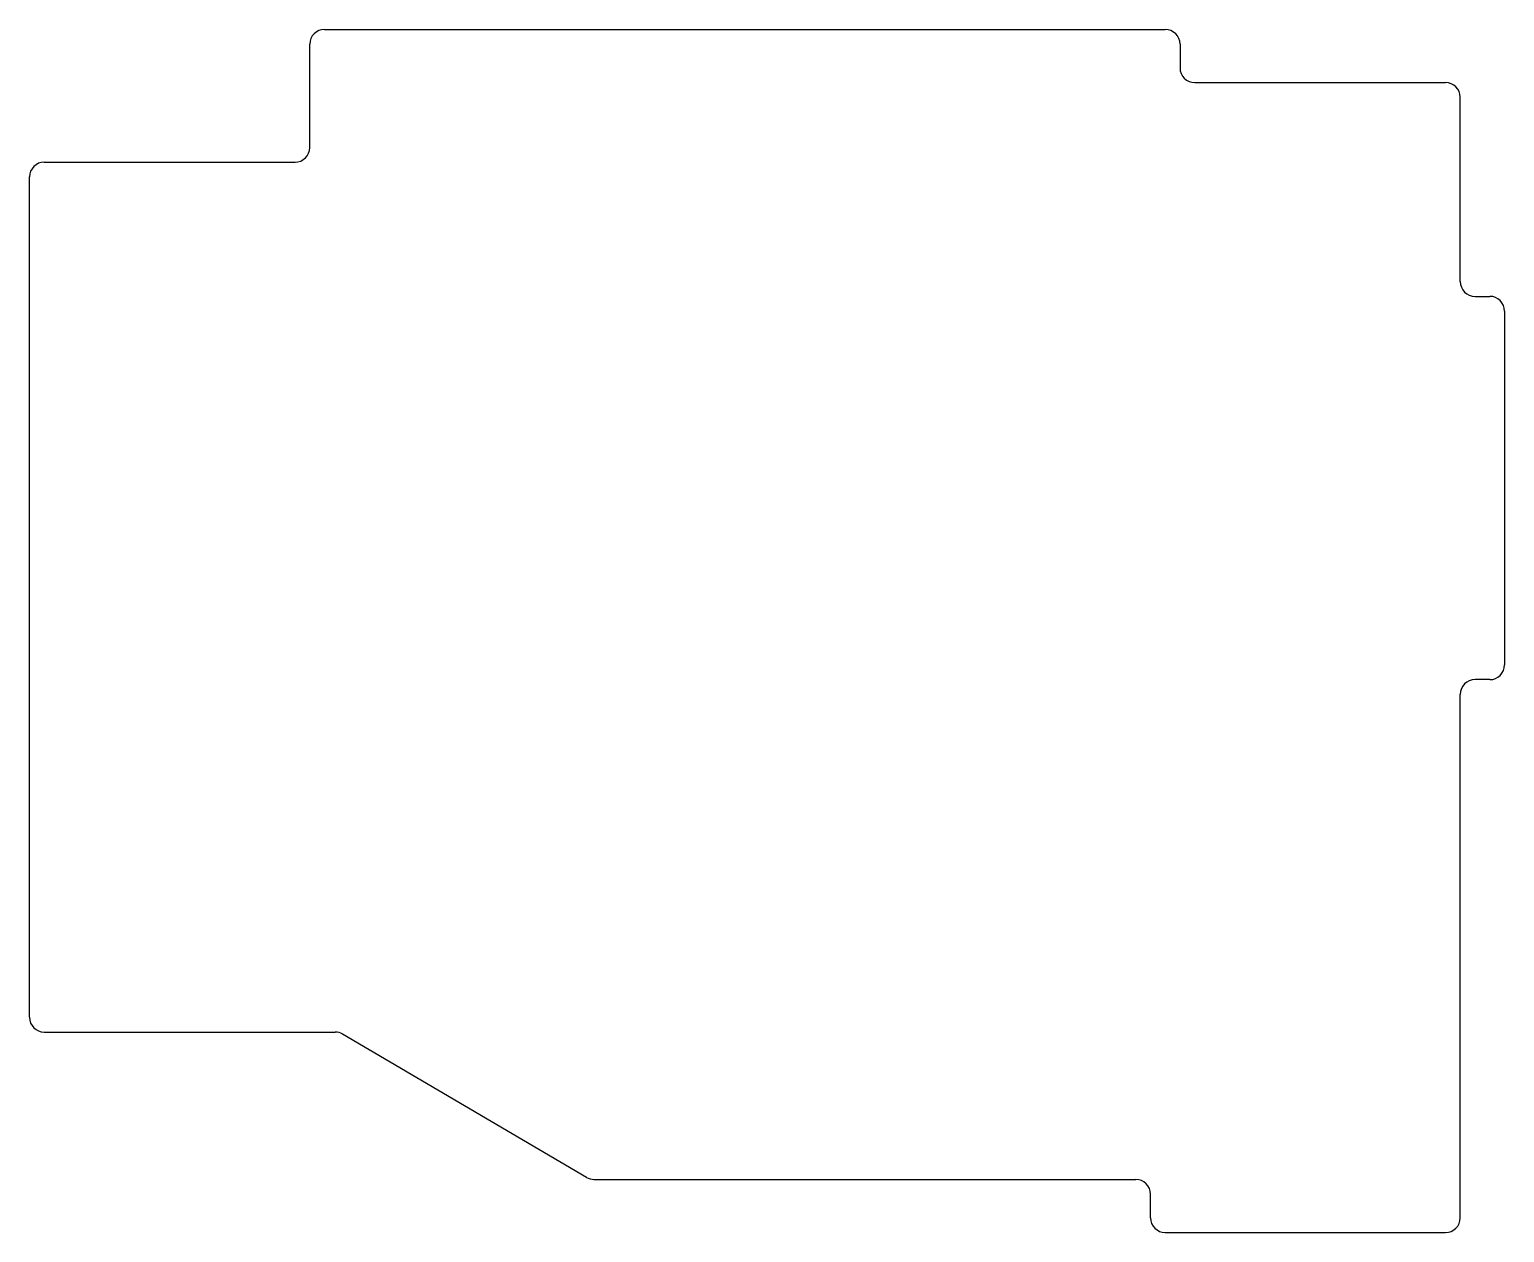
# Model space of a CAD drawing. Header units: millimetres. Extents: x -10 to 90, y -5 to 76.
import ezdxf

# ---------------------------------------------------------------- set-up
doc = ezdxf.new("R2010")
doc.units = ezdxf.units.MM

msp = doc.modelspace()

# ---------------------------------------------------------------- linework, layer by layer
for p, q in [((9.5, 76.5), (66.5, 76.5)), ((8.5, 68.5), (8.5, 75.5)), ((67.5, 75.5), (67.5, 73.9)), ((68.5, 72.9), (85.5, 72.9)), ((86.5, 59.4), (86.5, 71.9)), ((-9.5, 67.5), (7.5, 67.5)), ((-10.5, 9.5), (-10.5, 66.5)), ((87.5, 58.4), (88.5, 58.4)), ((89.5, 57.4), (89.5, 33.4)), ((88.5, 32.4), (87.5, 32.4)), ((86.5, -4.1), (86.5, 31.4)), ((-9.5, 8.5), (10.23, 8.5)), ((27.27, -1.36), (10.73, 8.36)), ((27.77, -1.5), (64.5, -1.5)), ((65.5, -4.1), (65.5, -2.5)), ((66.5, -5.1), (85.5, -5.1))]:
    msp.add_line(p, q)
for centre, start, end in [((9.5, 75.5), 90, 180), ((66.5, 75.5), 0, 90), ((68.5, 73.9), 180, 270), ((85.5, 71.9), 0, 90), ((7.5, 68.5), 270, 0), ((-9.5, 66.5), 90, 180), ((87.5, 59.4), 180, 270), ((88.5, 57.4), 0, 90), ((88.5, 33.4), 270, 0), ((87.5, 31.4), 90, 180), ((-9.5, 9.5), 180, 270), ((10.23, 7.5), 59.5345, 90), ((27.77, -0.5), 239.5345, 270), ((64.5, -2.5), 0, 90), ((66.5, -4.1), 180, 270), ((85.5, -4.1), 270, 0)]:
    msp.add_arc(centre, 1, start, end)

doc.saveas('drawing.dxf')
